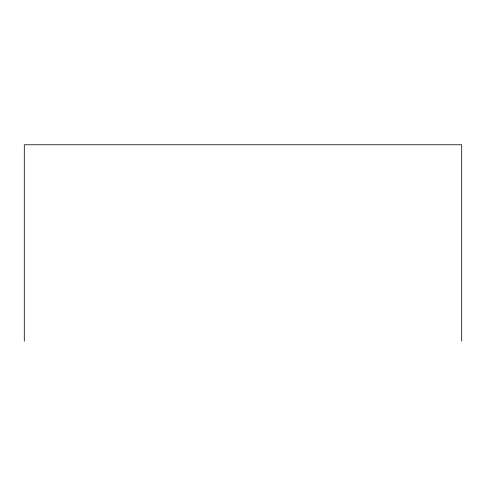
<?xml version="1.0" encoding="UTF-8"?>
<svg xmlns="http://www.w3.org/2000/svg" width="486" height="486" viewBox="0 0 486 486"><rect width="100%" height="100%" fill="white"/><g stroke="black" fill="none" stroke-linecap="round" stroke-linejoin="round"><path stroke-width="0.73" d="M461.7 341.239L461.7 144.761L24.3 144.761L24.3 341.239"/></g></svg>
